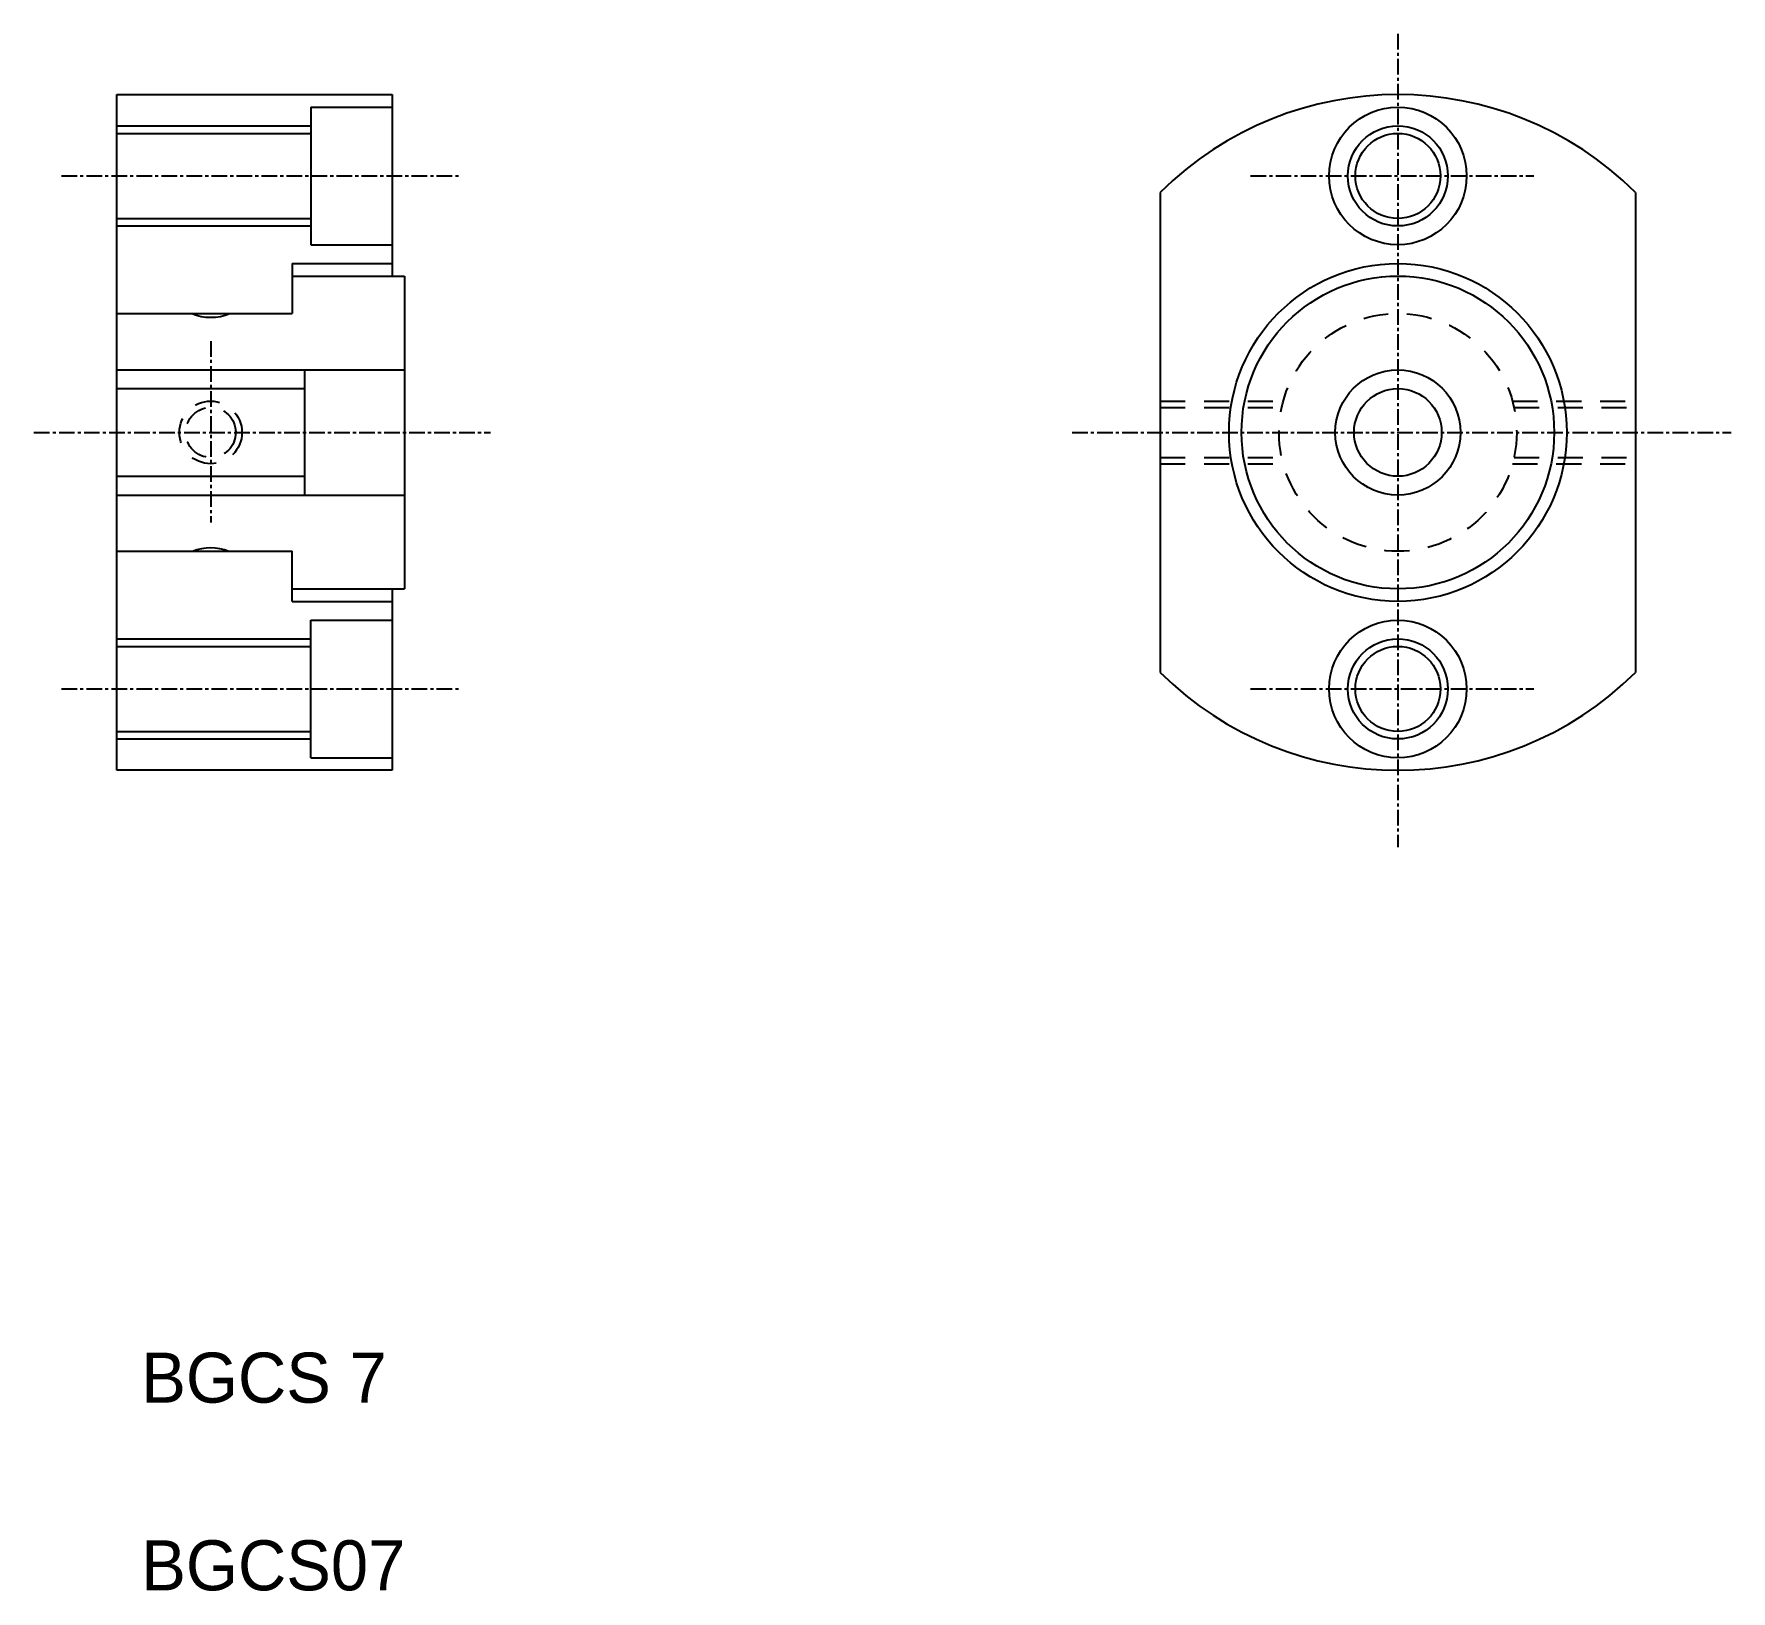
# Model space of a CAD drawing. Extents: x 152 to 288, y 75 to 199.
import ezdxf

# ---------------------------------------------------------------- set-up
doc = ezdxf.new("R2010")
doc.units = 0
doc.linetypes.add('CENTER', pattern=[2, 1.25, -0.25, 0.25, -0.25])
doc.linetypes.add('DASHED', pattern=[3.5, 2, -1.5])
doc.layers.get('0').update_dxf_attribs({"linetype": 'CONTINUOUS'})
doc.layers.add('CENTER', color=1, linetype='CENTER')

msp = doc.modelspace()

# ---------------------------------------------------------------- linework, layer by layer
for p, q in [((159.11, 140.27), (159.11, 194.27)), ((159.11, 194.27), (181.11, 194.27)), ((181.11, 194.27), (181.11, 179.77)), ((174.61, 193.27), (174.61, 182.27)), ((174.61, 193.27), (181.11, 193.27)), ((159.11, 191.17), (174.61, 191.17)), ((242.53, 186.45), (242.53, 148.08)), ((280.53, 186.45), (280.53, 148.08)), ((159.11, 184.37), (174.61, 184.37)), ((174.61, 182.27), (181.11, 182.27)), ((173.11, 180.77), (181.11, 180.77)), ((173.11, 180.77), (173.11, 176.77)), ((173.11, 179.77), (182.11, 179.77)), ((182.11, 179.77), (182.11, 154.77)), ((159.11, 176.77), (165.1, 176.77)), ((165.1, 176.77), (173.11, 176.77)), ((159.11, 172.27), (182.11, 172.27)), ((174.11, 172.27), (174.11, 162.27)), ((159.11, 170.77), (174.11, 170.77)), ((162.86, 170.77), (162.86, 170.77)), ((166.61, 170.77), (166.62, 170.77)), ((159.11, 163.77), (174.11, 163.77)), ((159.11, 162.27), (182.11, 162.27)), ((159.11, 157.77), (165.16, 157.77)), ((165.16, 157.77), (173.11, 157.77)), ((173.11, 153.77), (173.11, 157.77)), ((173.11, 154.77), (182.11, 154.77)), ((181.11, 154.77), (181.11, 140.27)), ((173.11, 153.77), (181.11, 153.77)), ((174.61, 141.27), (174.61, 152.27)), ((174.61, 152.27), (181.11, 152.27)), ((159.11, 150.17), (174.61, 150.17)), ((159.11, 143.37), (174.61, 143.37)), ((174.61, 141.27), (181.11, 141.27)), ((181.11, 140.27), (159.11, 140.27))]:
    msp.add_line(p, q)
at = {"color": 3}
for p, q in [((159.11, 191.77), (174.61, 191.77)), ((159.11, 183.77), (174.61, 183.77)), ((159.11, 150.77), (174.61, 150.77)), ((159.11, 142.77), (174.61, 142.77))]:
    msp.add_line(p, q, dxfattribs=at)
at = {"color": 3, "linetype": 'DASHED'}
for p, q in [((242.53, 169.77), (252.37, 169.77)), ((270.7, 169.77), (280.53, 169.77)), ((242.53, 169.27), (252.25, 169.27)), ((270.82, 169.27), (280.53, 169.27)), ((242.53, 165.27), (252.25, 165.27)), ((242.53, 164.77), (252.37, 164.77)), ((270.7, 164.77), (280.53, 164.77)), ((270.82, 165.27), (280.53, 165.27))]:
    msp.add_line(p, q, dxfattribs=at)
for centre, radius in [((261.53, 187.77), 5.5), ((261.53, 187.77), 3.4), ((261.53, 167.27), 13.5), ((261.53, 167.27), 12.5), ((261.53, 167.27), 5), ((261.53, 167.27), 3.5), ((261.53, 146.77), 5.5), ((261.53, 146.77), 3.4)]:
    msp.add_circle(centre, radius)
at = {"color": 3}
for centre in [(261.53, 187.77), (261.53, 146.77)]:
    msp.add_circle(centre, 4, dxfattribs=at)
at = {"color": 3, "linetype": 'DASHED'}
for centre, radius in [((261.53, 167.27), 9.5), ((166.61, 167.27), 2.5), ((166.61, 167.27), 2)]:
    msp.add_circle(centre, radius, dxfattribs=at)
for centre, radius, start, end in [((261.53, 167.27), 27, 45.2751, 134.7249), ((166.61, 180.47), 4, 247.6684, 292.3316), ((166.61, 154.04), 4, 68.708, 111.292), ((261.53, 167.27), 27, 225.2751, 314.7249)]:
    msp.add_arc(centre, radius, start, end)
at = {"layer": 'CENTER', "color": 1, "linetype": 'CENTER'}
for p, q in [((261.53, 199.12), (261.53, 134.13)), ((154.67, 187.77), (186.64, 187.77)), ((249.76, 187.77), (272.39, 187.77)), ((166.61, 174.57), (166.61, 160.06)), ((152.48, 167.27), (188.98, 167.27)), ((235.48, 167.27), (288.17, 167.27)), ((154.67, 146.77), (186.64, 146.77)), ((249.76, 146.77), (272.39, 146.77))]:
    msp.add_line(p, q, dxfattribs=at)

# ---------------------------------------------------------------- texts
for s, p in [('BGCS 7', (161.06, 89.73)), ('BGCS07', (161.06, 74.73))]:
    msp.add_text(s, height=4).set_placement(p)

doc.saveas('drawing.dxf')
